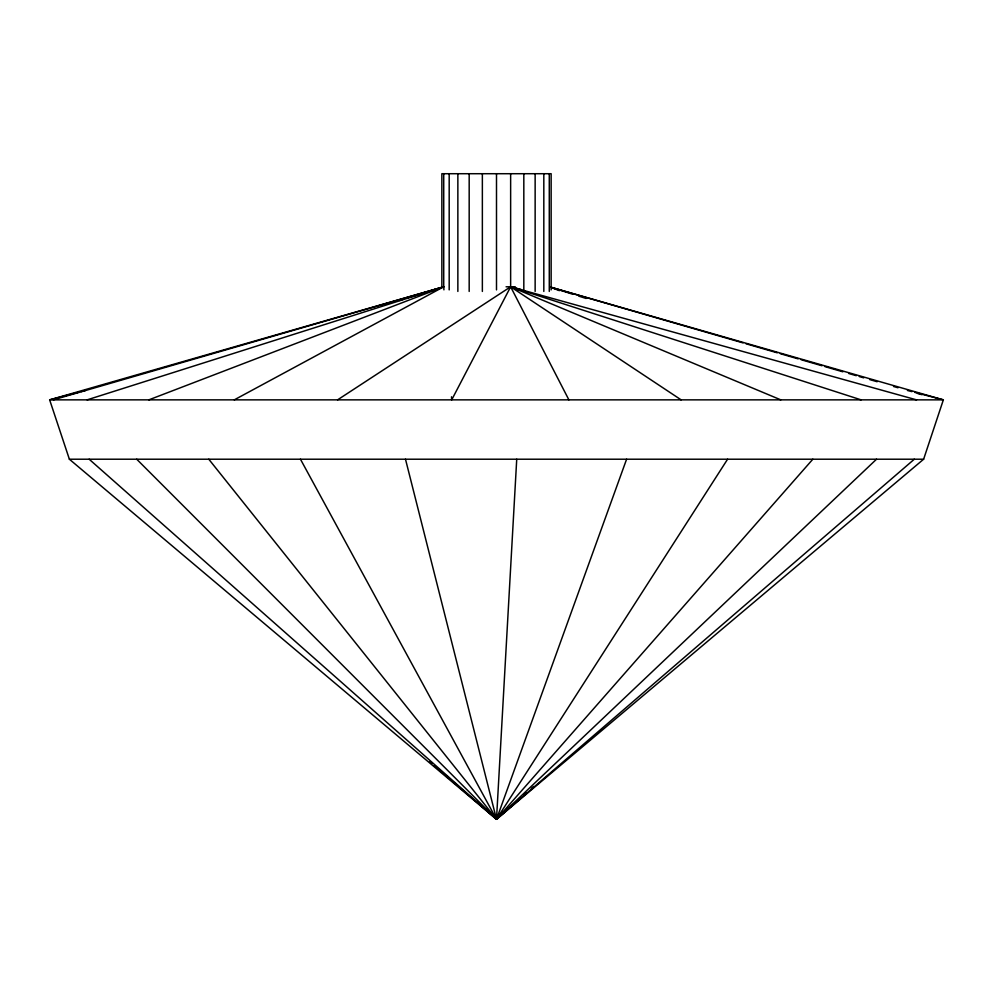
<?xml version="1.0" encoding="UTF-8"?>
<svg xmlns="http://www.w3.org/2000/svg" width="993" height="993" viewBox="0 0 993 993"><rect width="100%" height="100%" fill="white"/><g stroke="black" fill="none" stroke-linecap="round" stroke-linejoin="round"><path stroke-width="1.49" d="M516.732 459.213L496.5 819.287L69.373 459.213L49.65 399.856L443.722 286.791L443.722 173.713M434.301 765.677L496.5 819.287L923.627 459.213L943.35 399.856L550.767 287.213L572.849 294.263M626.595 459.213L496.5 819.287L89.159 459.213M727.584 459.213L496.5 819.287L490.877 813.962M812.833 459.213L496.5 819.287L136.711 459.213M501.974 813.813L496.5 819.287L491.386 813.453M876.521 459.213L496.5 819.287L208.778 459.213M508.106 809.022L496.5 819.287L300.457 459.213M510.427 806.974L515.069 802.865M517.39 800.817L520.866 797.739M524.354 794.661L526.675 792.613M531.317 788.504L533.638 786.456M914.317 459.213L496.5 819.287L405.492 459.213M337.583 399.856L510.638 286.791L521.126 289.522M234.286 399.856L443.722 286.791L443.933 289.844M148.851 399.856L443.722 286.791L53.287 399.856M87.123 399.856L443.722 286.791L406.696 298.185M399.298 300.469L403.741 299.092M78.099 392.421L49.65 399.856L943.35 399.856L914.901 392.421M81.091 391.639L85.584 390.46M506.082 286.791L510.638 286.791L916.527 399.856M512.189 286.791L515.28 286.791M69.373 459.213L923.627 459.213M907.416 390.46L911.909 391.639M550.767 287.213L743.012 342.883M745.991 343.752L777.283 352.813M780.262 353.682L798.149 358.858M801.128 359.714L821.993 365.759M824.972 366.628L842.858 371.804M848.816 373.529L856.264 375.689M859.243 376.546L863.711 377.849M869.682 379.574L877.129 381.734M893.526 386.476L897.995 387.766M917.358 393.377L921.839 394.68M578.745 296.125L586.118 298.471M861.092 399.856L510.638 286.791L510.638 173.713M552.17 287.896L559.394 290.664M780.796 399.856L510.638 286.791L451.703 399.856L451.492 396.803M681.136 399.856L510.638 286.791L568.89 399.856M429.597 761.631L431.955 763.654M485.254 808.637L487.501 810.76M551.14 289.882L551.14 173.713L441.86 173.713L441.86 286.791M549.278 173.713L549.278 291.433M543.816 173.713L543.816 291.433M535.14 173.713L535.14 291.433M523.82 173.713L523.82 289.882M496.5 173.713L496.5 289.882M482.362 173.713L482.362 291.433M469.18 173.713L469.18 291.433M457.86 173.713L457.86 291.433M449.184 173.713L449.184 289.882"/></g></svg>
